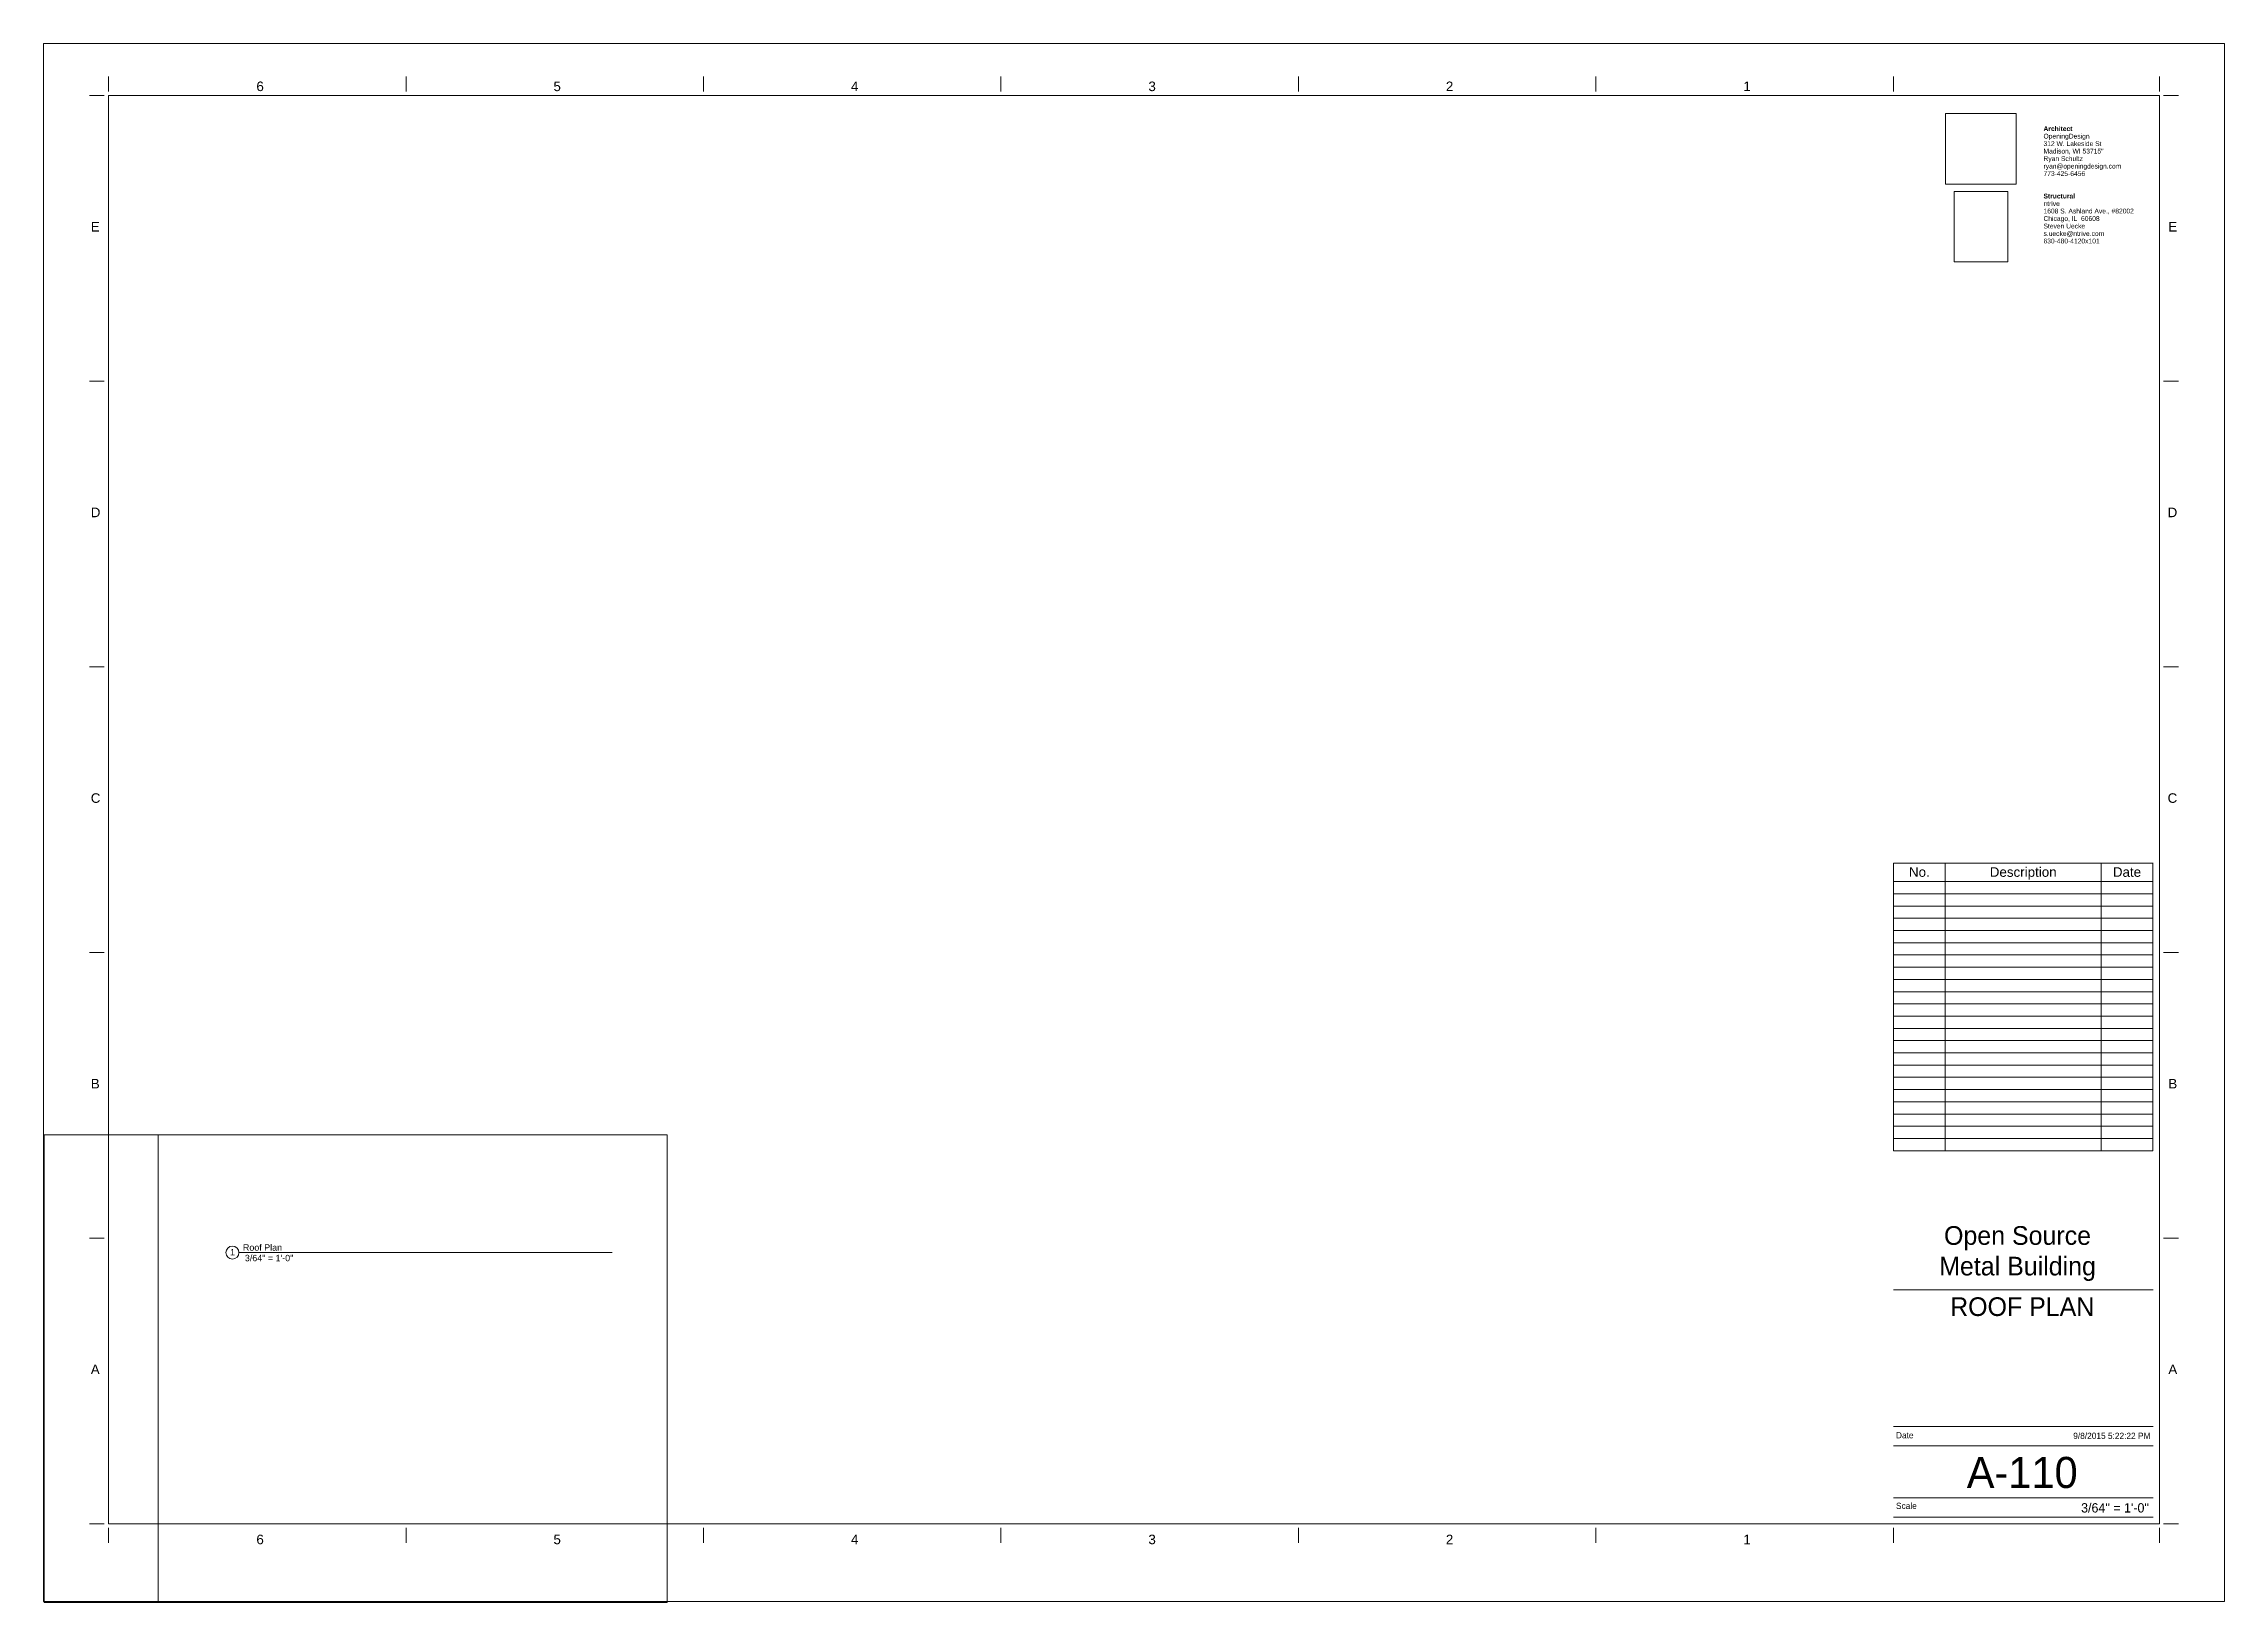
# Paper-space layout 'Layout1' of a CAD drawing. Header units: inches. Extents: x 0 to 42, y 0 to 30.
# The model-space entities are those that its viewports show. They can reach past a viewport. Long polylines and large blocks are cut down to what shows.
import ezdxf

# ---------------------------------------------------------------- set-up
doc = ezdxf.new("R2010")
doc.units = ezdxf.units.IN
doc.header["$MEASUREMENT"] = 0
for name, color, linetype, lineweight in [('A-DETL-THIN', 151, 'Continuous', 9), ('A-ROOF-PATT', 132, 'Continuous', 9), ('G-ANNO-SCHD', 231, 'Continuous', 9), ('G-ANNO-TTLB', 6, 'Continuous', 9), ('G-ANNO-TTLB-MEDM', 33, 'Continuous', 20), ('G-ANNO-TTLB-THIN', 151, 'Continuous', 9)]:
    doc.layers.add(name, color=color, linetype=linetype, lineweight=lineweight)
doc.layers.add('G-ANNO-NPLT', color=191, linetype='Continuous', plot=False)
doc.styles.add('Arial_2', font='arial.ttf', dxfattribs={"height": 0.092206})
doc.styles.add('Arial_3', font='arial.ttf', dxfattribs={"height": 0.184412})
doc.styles.add('Arial_4', font='arial.ttf', dxfattribs={"height": 0.122942})
doc.styles.add('Century Gothic', font='GOTHIC.TTF', dxfattribs={"height": 0.359278})
doc.styles.add('Century Gothic_1', font='GOTHIC.TTF', dxfattribs={"height": 0.119759})
doc.styles.add('Century Gothic_2', font='GOTHIC.TTF', dxfattribs={"height": 0.179639})
doc.styles.add('Century Gothic_3', font='GOTHIC.TTF', dxfattribs={"height": 0.598797})
picture_1 = doc.add_image_def('image1.png', size_in_pixel=(1125, 1483))
picture_2 = doc.add_image_def('image2.jpg', size_in_pixel=(939, 939))

# ---------------------------------------------------------------- blocks, each defined once
blk = doc.blocks.new('OSMB - E1 30 x 42 Horizontal - E1 30x42 Horizontal-548724-ROOF PLAN')
at = {"layer": 'G-ANNO-TTLB-MEDM'}
for p, q in [((1.159, 29.014), (0.872, 29.014)), ((1.24, 29.094), (1.24, 29.381)), ((1.24, 29.014), (1.24, 1.514)), ((40.74, 29.014), (1.24, 29.014)), ((6.969, 29.094), (6.969, 29.381)), ((12.698, 29.094), (12.698, 29.381)), ((18.427, 29.094), (18.427, 29.381)), ((24.156, 29.094), (24.156, 29.381)), ((29.885, 29.094), (29.885, 29.381)), ((35.615, 29.094), (35.615, 29.381)), ((40.74, 29.094), (40.74, 29.381)), ((40.82, 29.014), (41.108, 29.014)), ((1.159, 23.514), (0.872, 23.514)), ((40.82, 23.514), (41.108, 23.514)), ((1.159, 18.014), (0.872, 18.014)), ((40.82, 18.014), (41.108, 18.014)), ((40.615, 14.233), (35.615, 14.233)), ((1.159, 12.514), (0.872, 12.514)), ((40.82, 12.514), (41.108, 12.514)), ((1.159, 7.014), (0.872, 7.014)), ((40.82, 7.014), (41.108, 7.014)), ((1.159, 1.514), (0.872, 1.514)), ((1.24, 1.514), (40.74, 1.514)), ((1.24, 1.433), (1.24, 1.146)), ((6.969, 1.433), (6.969, 1.146)), ((12.698, 1.433), (12.698, 1.146)), ((18.427, 1.433), (18.427, 1.146)), ((24.156, 1.433), (24.156, 1.146)), ((29.885, 1.433), (29.885, 1.146)), ((40.615, 1.639), (35.615, 1.639)), ((35.615, 1.433), (35.615, 1.146)), ((40.74, 1.433), (40.74, 1.146)), ((40.82, 1.514), (41.108, 1.514))]:
    blk.add_line(p, q, dxfattribs=at)
at = {"layer": 'G-ANNO-TTLB-THIN'}
for p, q in [((-0.01, 30.014), (41.99, 30.014)), ((-0.01, 0.014), (-0.01, 30.014)), ((41.99, 0.014), (41.99, 30.014)), ((35.615, 3.389), (40.615, 3.389)), ((35.615, 3.014), (40.615, 3.014)), ((35.615, 2.014), (40.615, 2.014)), ((-0.01, 0.014), (41.99, 0.014))]:
    blk.add_line(p, q, dxfattribs=at)
at = {"layer": 'G-ANNO-TTLB', "bg_fill": 3, "box_fill_scale": 1.25, "bg_fill_color": 0, "bg_fill_transparency": 0}
for s, insert, char_height, width, attachment_point, line_spacing_factor, style in [('\\fArial|b1|i0|c0|p34|;Architect', (38.506, 28.422), 0.09221, 0.59069, 1, 0.938532, 'Arial_2'), ('\\fArial|b1|i0|c0|p34|;Structural', (38.506, 27.124), 0.09221, 0.64856, 1, 0.938532, 'Arial_2'), ('Open Source\\PMetal Building', (38.006, 7.244), 0.35928, 4.0275, 2, 0.984117, 'Century Gothic')]:
    blk.add_mtext(s, dxfattribs=dict(at, insert=insert, char_height=char_height, width=width, attachment_point=attachment_point, line_spacing_factor=line_spacing_factor, style=style))
at = {"layer": 'G-ANNO-TTLB'}
image = blk.add_image(picture_2, insert=(36.619, 27.31), size_in_units=(1.358, 1.358), dxfattribs=at)
image.dxf.flags = 7
image = blk.add_image(picture_1, insert=(36.787, 25.812), size_in_units=(1.03, 1.357), dxfattribs=at)
image.dxf.flags = 7
at = {"layer": 'G-ANNO-TTLB-MEDM'}
blk.add_line((35.615, 6.02), (40.615, 6.02), dxfattribs=at)
at = {"layer": 'G-ANNO-TTLB', "attachment_point": 1, "bg_fill": 3, "box_fill_scale": 1.25, "bg_fill_color": 0, "bg_fill_transparency": 0}
for s, insert, char_height, width, line_spacing_factor, style in [('6', (4.088, 29.283), 0.184, 0.171, 0.938532, 'Arial_3'), ('5', (9.809, 29.283), 0.184, 0.171, 0.938532, 'Arial_3'), ('4', (15.538, 29.283), 0.184, 0.171, 0.938532, 'Arial_3'), ('3', (21.267, 29.283), 0.184, 0.171, 0.938532, 'Arial_3'), ('2', (26.996, 29.283), 0.184, 0.171, 0.938532, 'Arial_3'), ('1', (32.725, 29.283), 0.184, 0.171, 0.938532, 'Arial_3'), ('OpeningDesign', (38.506, 28.278), 0.09221, 1.03838, 0.938532, 'Arial_2'), ('ntrive', (38.506, 26.98), 0.0922, 0.37109, 0.938532, 'Arial_2'), ('E', (0.898, 26.579), 0.184, 0.20475, 0.938532, 'Arial_3'), ('D', (0.898, 21.079), 0.184, 0.2205, 0.938532, 'Arial_3'), ('C', (0.898, 15.579), 0.184, 0.2205, 0.938532, 'Arial_3'), ('B', (0.898, 10.079), 0.184, 0.20475, 0.938532, 'Arial_3'), ('A', (0.898, 4.579), 0.184, 0.20475, 0.938532, 'Arial_3'), ('Date', (35.665, 3.278), 0.1198, 0.4725, 0.984117, 'Century Gothic_1'), ('Scale', (35.665, 1.919), 0.1198, 0.5265, 0.984117, 'Century Gothic_1'), ('6', (4.088, 1.304), 0.184, 0.171, 0.938532, 'Arial_3'), ('5', (9.809, 1.304), 0.184, 0.171, 0.938532, 'Arial_3'), ('4', (15.538, 1.304), 0.184, 0.171, 0.938532, 'Arial_3'), ('3', (21.267, 1.304), 0.184, 0.171, 0.938532, 'Arial_3'), ('2', (26.996, 1.304), 0.184, 0.171, 0.938532, 'Arial_3'), ('1', (32.725, 1.304), 0.184, 0.171, 0.938532, 'Arial_3')]:
    blk.add_mtext(s, dxfattribs=dict(at, insert=insert, char_height=char_height, width=width, line_spacing_factor=line_spacing_factor, style=style))
at = {"layer": 'G-ANNO-TTLB', "char_height": 0.09221, "attachment_point": 1, "line_spacing_factor": 0.938532, "style": 'Arial_2', "bg_fill": 3, "box_fill_scale": 1.25, "bg_fill_color": 0, "bg_fill_transparency": 0}
for s, insert, width in [('312 W. Lakeside St', (38.506, 28.134), 1.31926), ('1608 S. Ashland Ave., #82002', (38.506, 26.836), 2.03762)]:
    blk.add_mtext(s, dxfattribs=dict(at, insert=insert, width=width))
at = {"layer": 'G-ANNO-TTLB-MEDM'}
blk.add_line((40.74, 29.014), (40.74, 1.514), dxfattribs=at)
at = {"layer": 'G-ANNO-TTLB', "char_height": 0.09221, "attachment_point": 1, "line_spacing_factor": 0.938532, "style": 'Arial_2', "bg_fill": 3, "box_fill_scale": 1.25, "bg_fill_color": 0, "bg_fill_transparency": 0}
for s, insert, width in [('Madison, WI 53715"', (38.506, 27.99), 1.36181), ('Chicago, IL  60608', (38.506, 26.692), 1.26649)]:
    blk.add_mtext(s, dxfattribs=dict(at, insert=insert, width=width))
at = {"layer": 'G-ANNO-TTLB', "line_spacing_factor": 0.938532, "bg_fill": 3, "box_fill_scale": 1.25, "bg_fill_color": 0, "bg_fill_transparency": 0}
for s, insert, char_height, width, attachment_point, style in [('Ryan Schultz', (38.506, 27.846), 0.09221, 0.88518, 1, 'Arial_2'), ('Steven Uecke', (38.506, 26.547), 0.09221, 0.94135, 1, 'Arial_2'), ('E', (41.082, 26.579), 0.184, 0.20475, 3, 'Arial_3'), ('D', (41.082, 21.079), 0.184, 0.2205, 3, 'Arial_3'), ('C', (41.082, 15.579), 0.184, 0.2205, 3, 'Arial_3'), ('B', (41.082, 10.079), 0.184, 0.20475, 3, 'Arial_3'), ('A', (41.082, 4.579), 0.184, 0.20475, 3, 'Arial_3')]:
    blk.add_mtext(s, dxfattribs=dict(at, insert=insert, char_height=char_height, width=width, attachment_point=attachment_point, style=style))
at = {"layer": 'G-ANNO-TTLB', "char_height": 0.09221, "attachment_point": 1, "line_spacing_factor": 0.938532, "style": 'Arial_2', "bg_fill": 3, "box_fill_scale": 1.25, "bg_fill_color": 0, "bg_fill_transparency": 0}
for s, insert, width in [('ryan@openingdesign.com', (38.506, 27.701), 1.75163), ('s.uecke@ntrive.com', (38.506, 26.403), 1.37543)]:
    blk.add_mtext(s, dxfattribs=dict(at, insert=insert, width=width))
for s, insert, width in [('773-425-6456', (38.506, 27.557), 0.93625), ('630-480-4120x101', (38.506, 26.259), 1.26308)]:
    blk.add_mtext(s, dxfattribs=dict(at, insert=insert, width=width))
blk = doc.blocks.new('Viewport - View Title 2-605014-ROOF PLAN')
at = {"layer": 'G-ANNO-TTLB'}
for start, end in [(0, 180), (180, 360)]:
    blk.add_arc((-0.125, 0), 0.125, start, end, dxfattribs=at)
blk = doc.blocks.new('Open Source Metal Building_Exterior_rvt-1-Roof Plan')
at = {"layer": 'A-ROOF-PATT'}
h = blk.add_hatch(dxfattribs=at)
h.set_pattern_fill('FP_2', color=47, style=0, pattern_type=2)
h.set_pattern_definition([(90, (-24239.079, 22237.65), (-16, 1e-15), [])])
h.paths.add_polyline_path([(365.062, -698.961), (365.062, -697.461), (2033.562, -697.461), (2033.562, -698.961), (4354.812, -698.961), (4354.812, 503.539), (-2274.188, 503.539), (-2274.188, -698.961)], flags=0)

msp = doc.modelspace()

# ---------------------------------------------------------------- block references
at = {"lineweight": 5}
msp.add_blockref('Open Source Metal Building_Exterior_rvt-1-Roof Plan', (0, 0), dxfattribs=at)

psp = doc.layouts.get("Layout1")

# ---------------------------------------------------------------- viewports
at = {"layer": '0'}
psp.add_viewport(center=(6, 4.5), size=(12, 9), view_center_point=(6, 4.5), view_height=12, dxfattribs=at)

# ---------------------------------------------------------------- next in the draw order: block references
at = {"layer": 'G-ANNO-TTLB'}
psp.add_blockref('OSMB - E1 30 x 42 Horizontal - E1 30x42 Horizontal-548724-ROOF PLAN', (0, 0), dxfattribs=at)

# ---------------------------------------------------------------- next in the draw order: linework, layer by layer
at = {"layer": 'A-DETL-THIN'}
for p, q in [((36.615, 14.233), (35.615, 14.233)), ((35.615, 14.233), (35.615, 13.879)), ((40.614, 13.879), (35.615, 13.879)), ((35.615, 13.879), (35.615, 8.697)), ((39.615, 14.233), (36.615, 14.233)), ((36.615, 14.233), (36.615, 13.879)), ((36.615, 13.879), (36.615, 8.697)), ((40.614, 14.233), (39.615, 14.233)), ((39.615, 14.233), (39.615, 13.879)), ((39.615, 13.879), (39.615, 8.697)), ((40.614, 14.233), (40.614, 13.879)), ((40.614, 13.879), (40.614, 8.697)), ((40.614, 13.644), (35.615, 13.644)), ((40.614, 13.408), (35.615, 13.408)), ((40.614, 13.173), (35.615, 13.173)), ((40.614, 12.937), (35.615, 12.937)), ((40.614, 12.702), (35.615, 12.702)), ((40.614, 12.466), (35.615, 12.466)), ((40.614, 12.23), (35.615, 12.23)), ((40.614, 11.995), (35.615, 11.995)), ((40.614, 11.759), (35.615, 11.759)), ((40.614, 11.524), (35.615, 11.524)), ((40.614, 11.288), (35.615, 11.288)), ((40.614, 11.052), (35.615, 11.052)), ((40.614, 10.817), (35.615, 10.817)), ((40.614, 10.581), (35.615, 10.581)), ((40.614, 10.346), (35.615, 10.346)), ((40.614, 10.11), (35.615, 10.11)), ((40.614, 9.875), (35.615, 9.875)), ((40.614, 9.639), (35.615, 9.639)), ((40.614, 9.403), (35.615, 9.403)), ((40.614, 9.168), (35.615, 9.168)), ((40.614, 8.932), (35.615, 8.932)), ((40.614, 8.697), (35.615, 8.697))]:
    psp.add_line(p, q, dxfattribs=at)
at = {"layer": 'G-ANNO-NPLT', "lineweight": 9}
psp.add_line((3.751, 6.735), (10.938, 6.735), dxfattribs=at)

# ---------------------------------------------------------------- next in the draw order: block references
at = {"layer": 'G-ANNO-TTLB'}
psp.add_blockref('Viewport - View Title 2-605014-ROOF PLAN', (3.751, 6.735), dxfattribs=at)

# ---------------------------------------------------------------- next in the draw order: texts
at = {"layer": 'G-ANNO-SCHD', "attachment_point": 2, "line_spacing_factor": 0.938532, "style": 'Arial_3'}
for s, insert, char_height, width in [('No.', (36.115, 14.155), 0.1844, 0.477), ('Description', (38.115, 14.155), 0.18441, 1.53225), ('Date', (40.114, 14.155), 0.1844, 0.648)]:
    psp.add_mtext(s, dxfattribs=dict(at, insert=insert, char_height=char_height, width=width))
at = {"layer": 'G-ANNO-TTLB'}
for s, insert, char_height, width, attachment_point, line_spacing_factor, style in [('1', (3.629, 6.805), 0.123, 0.114, 2, 0.938532, 'Arial_4'), ('Roof Plan', (3.828, 6.895), 0.1229, 0.8985, 1, 0.938532, 'Arial_4'), (' 3/64" = 1\'-0"', (3.818, 6.692), 0.12294, 1.167, 1, 0.938532, 'Arial_4'), ('ROOF PLAN', (38.096, 5.874), 0.3593, 3.339, 2, 0.984117, 'Century Gothic'), ('A-110', (38.096, 2.801), 0.5988, 2.7, 2, 0.984117, 'Century Gothic_3'), (' 3/64" = 1\'-0"', (40.535, 1.91), 0.17964, 1.7055, 3, 0.984117, 'Century Gothic_2')]:
    psp.add_mtext(s, dxfattribs=dict(at, insert=insert, char_height=char_height, width=width, attachment_point=attachment_point, line_spacing_factor=line_spacing_factor, style=style))
at = {"layer": 'G-ANNO-TTLB', "insert": (40.566, 3.267), "char_height": 0.11976, "width": 1.8915, "attachment_point": 3, "line_spacing_factor": 0.984117, "style": 'Century Gothic_1', "bg_fill": 3, "box_fill_scale": 1.25, "bg_fill_color": 0, "bg_fill_transparency": 0}
psp.add_mtext('9/8/2015 5:22:22 PM', dxfattribs=at)

doc.saveas('drawing.dxf')
